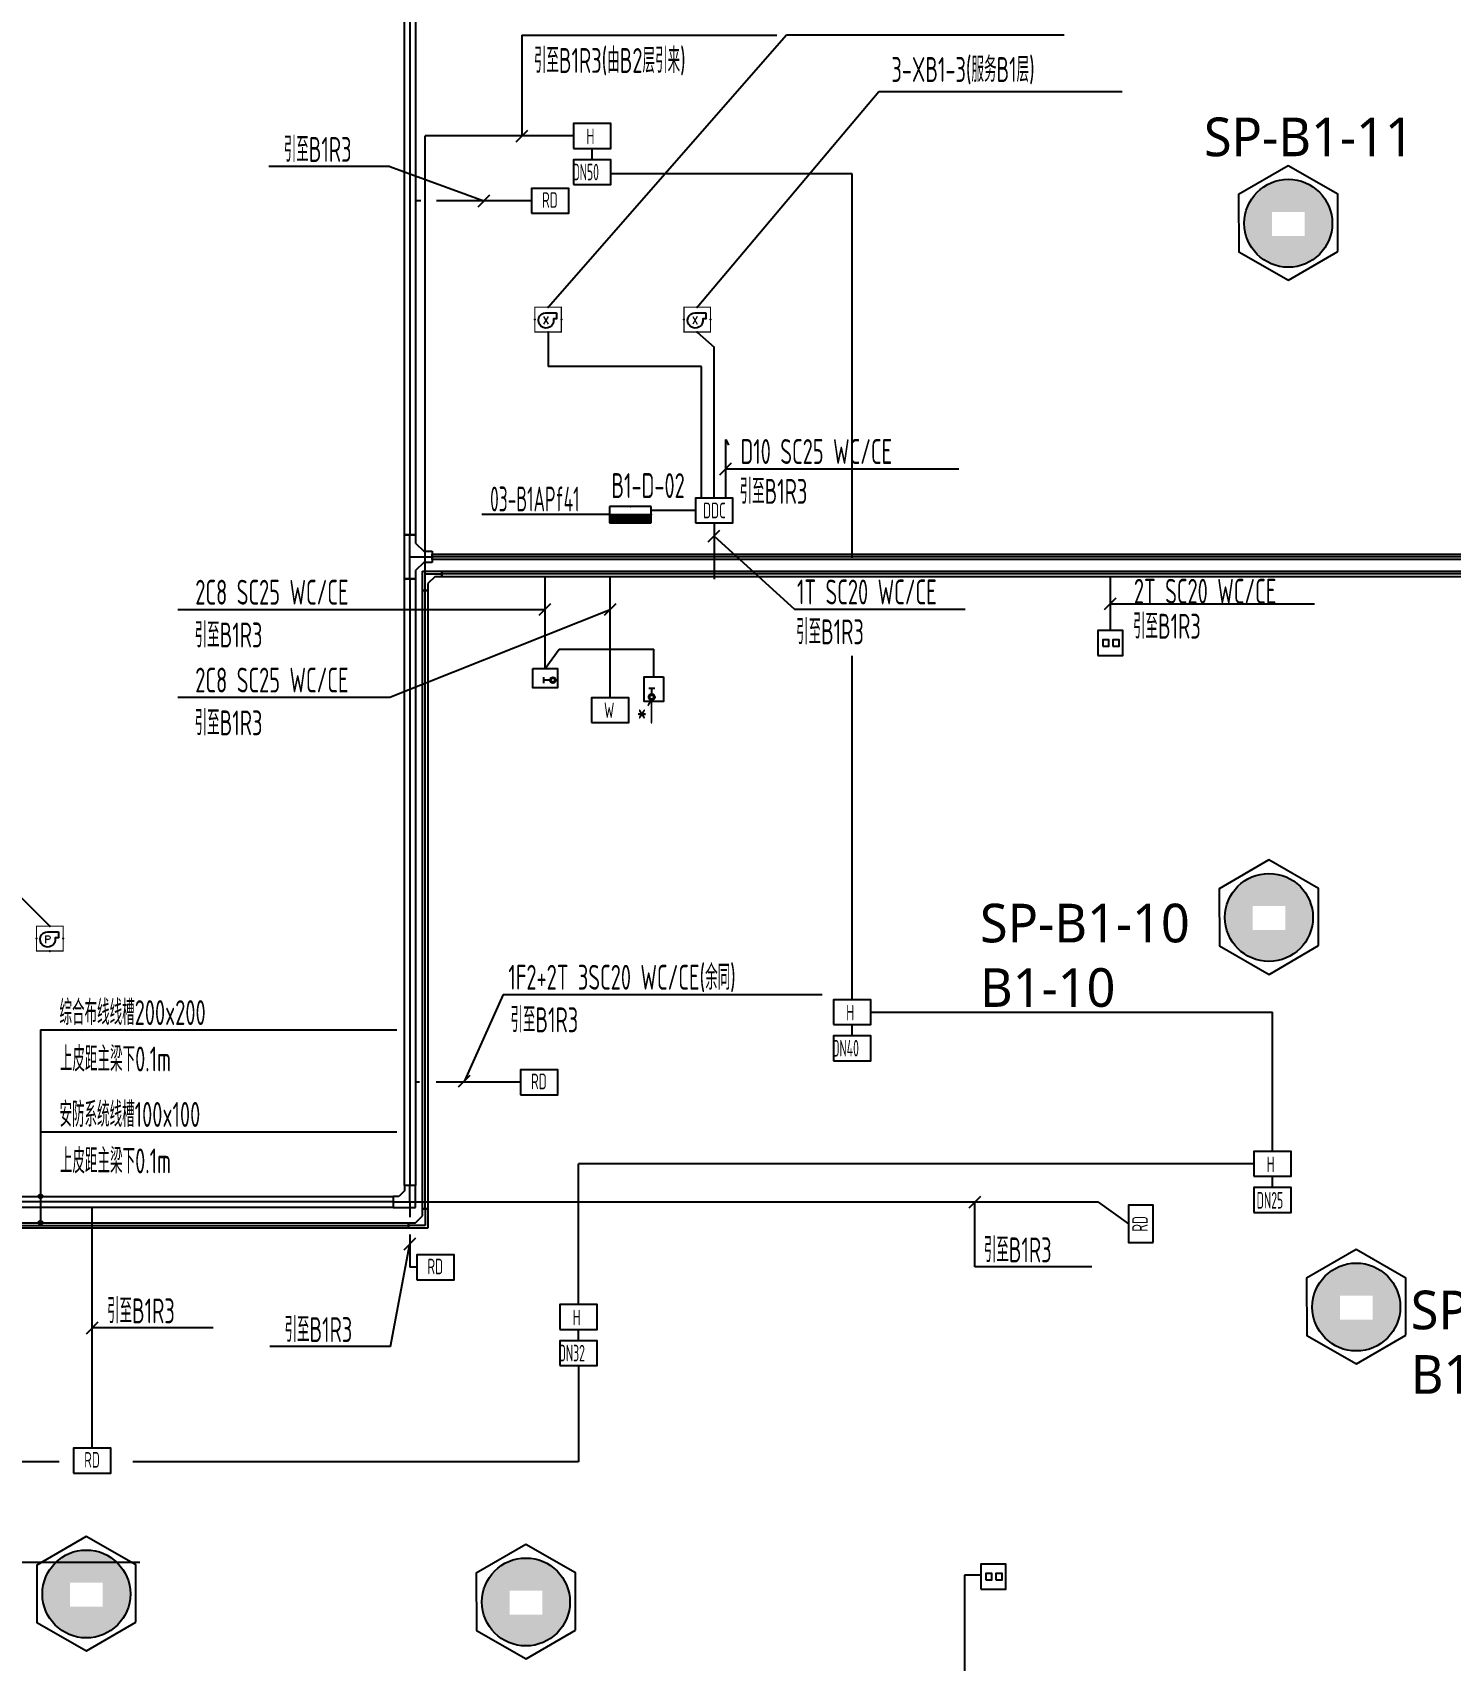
# Model space of a CAD drawing. Extents: x 0 to 3879896, y -114000 to 391286.
# Drawn here: x 2006094 to 2031749, y 290559 to 320028 of the extents above; entities that cross this region are included whole.
import ezdxf
from ezdxf.enums import TextEntityAlignment as Align

# ---------------------------------------------------------------- set-up
doc = ezdxf.new("R2010")
doc.units = 0
doc.header["$LTSCALE"] = 1000
doc.header["$MEASUREMENT"] = 0
doc.layers.get('0').update_dxf_attribs({"linetype": 'CONTINUOUS'})
for name, color, linetype in [('AP', 7, 'CONTINUOUS'), ('CABLETRAY_DOTE', 5, 'CONTINUOUS'), ('CABLETRAY_WEAK', 6, 'CONTINUOUS'), ('E-L-LAMP', 11, 'CONTINUOUS'), ('T-BAS', 11, '485_LINE'), ('T-BSA TEXT', 7, '485_LINE'), ('T-I-CHANNELS', 2, 'CONTINUOUS'), ('T-METER DATA', 150, 'C_LINE'), ('T-R-INTEGRATE', 1, 'CONTINUOUS'), ('T-SYSTEM BLOCK', 4, 'CONTINUOUS'), ('T-TEXT', 7, 'CONTINUOUS'), ('WALL', 2, 'CONTINUOUS'), ('WIRE-通讯', 4, 'CONTINUOUS')]:
    doc.layers.add(name, color=color, linetype=linetype)
doc.styles.add('_TCH_LABEL', font='COMPLEX', dxfattribs={"bigfont": 'GBCBIG'})
doc.styles.add('_TEL_DIM', font='SIMPLEX', dxfattribs={"width": 0.8, "height": 3.5, "bigfont": 'HZTXT'})
doc.styles.add('GBSTYLE', font='gbxwxt.shx', dxfattribs={"width": 0.6, "bigfont": 'gbhzfs.shx'})
doc.styles.get("Standard").update_dxf_attribs({"font": 'GBENOR', "bigfont": 'GBCBIG'})
doc.linetypes.add('485_LINE', pattern='A,25.7,-3.58,["485",Standard,S=2.54,R=0,X=-3.2,Y=-1.27],-3.85', length=33.13)
doc.linetypes.add('C_LINE', pattern='A,25.7,-2.08,["C",Standard,S=2.54,R=0,X=-0.54,Y=-1.27],-2.35', length=30.13)

# ---------------------------------------------------------------- blocks, each defined once
blk = doc.blocks.new('空调抄费表')
at = {"layer": 'T-SYSTEM BLOCK'}
blk.add_lwpolyline([(-338, 0), (338, 0), (338, 450), (-338, 450)], close=True, dxfattribs=at)
at = {"layer": 'T-TEXT', "style": 'GBSTYLE', "width": 0.7}
blk.add_text('H', height=281, dxfattribs=at).set_placement((-106, 76))
blk = doc.blocks.new('A$C78FD1D7B')
at = {"layer": 'T-SYSTEM BLOCK'}
blk.add_lwpolyline([(-300, 0), (300, 0), (300, 400), (-300, 400)], close=True, dxfattribs=at)
at = {"layer": 'T-TEXT', "style": 'GBSTYLE', "width": 0.7}
blk.add_text('RD', height=250, dxfattribs=at).set_placement((-129, 88))
blk = doc.blocks.new('$C30311172003108')
at = {"layer": 'T-SYSTEM BLOCK'}
blk.add_lwpolyline([(-0.9, 0), (0.9, 0), (0.9, 1.2), (-0.9, 1.2)], close=True, dxfattribs=at)
at = {"style": 'GBSTYLE', "width": 0.8, "flags": 9}
blk.add_attdef('A', (0, 0), '', height=0.00003, dxfattribs=at)
at = {"layer": 'T-TEXT', "color": 7, "style": 'GBSTYLE', "width": 0.7}
blk.add_text('RD', height=0.75, dxfattribs=at).set_placement((-0.382, 0.264))
blk = doc.blocks.new('*X637')
at = {"color": 0}
for p, q in [((-250, 33), (-183, 100)), ((-250, 68), (-218, 100)), ((-247, 0), (-147, 100)), ((-212, 0), (-112, 100)), ((-177, 0), (-77, 100)), ((-141, 0), (-41, 100)), ((-106, 0), (-6, 100)), ((-71, 0), (29, 100)), ((-35, 0), (65, 100)), ((0, 0), (100, 100)), ((35, 0), (135, 100)), ((71, 0), (171, 100)), ((106, 0), (206, 100)), ((141, 0), (241, 100)), ((177, 0), (250, 73)), ((212, 0), (250, 38)), ((247, 0), (250, 3))]:
    blk.add_line(p, q, dxfattribs=at)
blk = doc.blocks.new('$equip$00001414')
for p, q in [((0.75, 0.6), (-0.75, 0.6)), ((-0.75, 0.6), (-0.75, 0)), ((0.75, 0), (0.75, 0.6)), ((-0.75, 0.3), (0.75, 0.3)), ((-0.75, 0), (0.75, 0))]:
    blk.add_line(p, q)
at = {"const_width": 0.3}
blk.add_lwpolyline([(-0.75, 0.15), (0.75, 0.15)], dxfattribs=at)
for p in [(0, 0.6), (-0.75, 0.3), (0, 0), (0.75, 0.3)]:
    blk.add_point(p)
at = {"xscale": 0.00300000000061118, "yscale": 0.00300000000061118, "zscale": 0.00300000000061118}
blk.add_blockref('*X637', (0, 0), dxfattribs=at)
at = {"style": '_TCH_LABEL', "flags": 9}
blk.add_attdef('A', (0, 0), '', height=0.00002, dxfattribs=at)
blk = doc.blocks.new('$equip_U$00000289(PC-201201232)')
at = {"const_width": 0.075}
blk.add_lwpolyline([(-0.9, 1.68), (-0.9, 0), (0.9, 0), (0.9, 1.68)], close=True, dxfattribs=at)
blk.add_lwpolyline([(0.58, 1.3), (0.58, 0.89), (0.37, 0.89, -2.805884), (-0.14, 1.3)], format="xyb", close=True)
for p in [(0, 1.68), (-0.9, 0.84), (0, 0), (0.9, 0.84)]:
    blk.add_point(p)
at = {"color": 7, "style": '_TCH_LABEL'}
blk.add_attdef('$TEXT$', text='', height=0.5, dxfattribs=at).set_placement((-0.15, 0.79), align=Align.MIDDLE_CENTER)
at = {"color": 7, "style": '_TEL_DIM', "flags": 1}
blk.add_attdef('A', text='', height=0.000025, dxfattribs=at).set_placement((0, 0), align=Align.MIDDLE_CENTER)
blk = doc.blocks.new('$equip_U$00000229(PC-201201232)')
at = {"const_width": 0.06}
blk.add_lwpolyline([(-0.719, 1.346), (-0.719, 0), (0.719, 0), (0.719, 1.346)], close=True, dxfattribs=at)
blk.add_lwpolyline([(0.466, 1.039), (0.466, 0.709), (0.292, 0.709, -2.805884), (-0.112, 1.039)], format="xyb", close=True)
for p in [(0, 1.346), (-0.719, 0.673), (0, 0), (0.719, 0.673)]:
    blk.add_point(p)
at = {"color": 7, "style": '_TCH_LABEL'}
blk.add_attdef('$TEXT$', text='', height=0.4, dxfattribs=at).set_placement((-0.112, 0.63), align=Align.MIDDLE_CENTER)
at = {"color": 7, "style": '_TCH_LABEL', "flags": 1}
blk.add_attdef('A', text='', height=0.000025, dxfattribs=at).set_placement((0, 0), align=Align.MIDDLE_CENTER)
blk = doc.blocks.new('DDC')
at = {"layer": 'T-SYSTEM BLOCK'}
blk.add_lwpolyline([(-300, -400), (300, -400), (300, 0), (-300, 0)], close=True, dxfattribs=at)
at = {"layer": 'T-TEXT', "style": 'GBSTYLE', "width": 0.7}
blk.add_text('DDC', height=250, dxfattribs=at).set_placement((5, -324), align=Align.CENTER)
blk = doc.blocks.new('E-017')
at = {"layer": 'E-L-LAMP'}
for p, q in [((0, 150), (0, -150)), ((150, -150), (-150, -150))]:
    blk.add_line(p, q, dxfattribs=at)
for radius in [150, 100]:
    blk.add_circle((0, 300), radius, dxfattribs=at)
blk = doc.blocks.new('DS2')
at = {"layer": 'T-SYSTEM BLOCK'}
for points in [[(-225, -450), (225, -450), (225, 0), (-225, 0)], [(-138, -281), (-26, -281), (-26, -169), (-138, -169)], [(46, -281), (158, -281), (158, -169), (46, -169)]]:
    blk.add_lwpolyline(points, close=True, dxfattribs=at)
blk = doc.blocks.new('抄表水表')
at = {"layer": 'T-SYSTEM BLOCK'}
blk.add_lwpolyline([(-338, 0), (338, 0), (338, 450), (-338, 450)], close=True, dxfattribs=at)
at = {"layer": 'T-TEXT', "style": 'GBSTYLE', "width": 0.7}
blk.add_text('W', height=281, dxfattribs=at).set_placement((-113, 83))
blk = doc.blocks.new('A$C78191958')
at = {"layer": 'T-METER DATA'}
blk.add_blockref('抄表水表', (32190, 41406, 0), dxfattribs=at)
at = {"layer": 'T-BSA TEXT', "linetype": 'ByBlock', "style": 'GBSTYLE', "width": 0.7}
blk.add_text('*1', height=450, dxfattribs=at).set_placement((32671, 41383, 0))

msp = doc.modelspace()

# ---------------------------------------------------------------- hatches: boundary and pattern name
at = {"layer": 'T-TEXT', "linetype": 'ByBlock'}
h = msp.add_hatch(color=256, dxfattribs=at)
edge = h.paths.add_edge_path()
edge.add_arc((2006237.2, 298959.1), 37.5, 0, 360)
h = msp.add_hatch(color=256, dxfattribs=at)
edge = h.paths.add_edge_path()
edge.add_arc((2006237.2, 298483.2), 37.5, 0, 360)
at = {"layer": 'WALL', "linetype": 'ByBlock'}
h = msp.add_hatch(dxfattribs=at)
h.set_pattern_fill('ESCHER', color=3)
h.set_pattern_definition([(60, (-848432.335, -2085191.463), (-30.47999999, -7e-09), [27.94, -2.54]), (180, (-848432.335, -2085191.463), (15.24, -26.3964543), [27.94, -2.54]), (300, (-848432.335, -2085191.463), (30.47999999, -7e-09), [27.94, -2.54]), (60, (-848429.795, -2085191.463), (-30.47999999, -7e-09), [5.08, -25.4]), (300, (-848429.795, -2085191.463), (30.47999999, -7e-09), [5.08, -25.4]), (60, (-848433.605, -2085189.263), (-30.47999999, -7e-09), [5.08, -25.4]), (180, (-848433.605, -2085189.263), (15.24, -26.3964543), [5.08, -25.4]), (300, (-848433.605, -2085193.662), (30.47999999, -7e-09), [5.08, -25.4]), (180, (-848433.605, -2085193.662), (15.24, -26.3964543), [5.08, -25.4]), (60, (-848442.495, -2085191.463), (-30.47999999, -7e-09), [5.08, -25.4]), (300, (-848442.495, -2085191.463), (30.47999999, -7e-09), [5.08, -25.4]), (60, (-848427.255, -2085200.262), (-30.47999999, -7e-09), [5.08, -25.4]), (180, (-848427.255, -2085200.262), (15.24, -26.3964543), [5.08, -25.4]), (300, (-848427.255, -2085182.664), (30.47999999, -7e-09), [5.08, -25.4]), (180, (-848427.255, -2085182.664), (15.24, -26.3964543), [5.08, -25.4]), (0, (-848427.255, -2085187.063), (-15.24, 26.3964543), [17.78, -12.7]), (0, (-848427.255, -2085195.862), (-15.24, 26.3964543), [17.78, -12.7]), (120, (-848431.065, -2085184.864), (-30.47999999, 7e-09), [17.78, -12.7]), (120, (-848438.685, -2085189.263), (-30.47999999, 7e-09), [17.78, -12.7]), (240, (-848438.685, -2085193.662), (15.23999999, -26.3964543), [17.78, -12.7]), (240, (-848431.065, -2085198.062), (15.23999999, -26.3964543), [17.78, -12.7])])
h.paths.add_polyline_path([(2028019.4, 316574.7, 1), (2029611.4, 316574.7, 1)])
h.paths.add_polyline_path([(2029109.8, 316779.6), (2029109.8, 316345.1), (2028521.8, 316345.1), (2028521.8, 316779.6)], flags=16)
h = msp.add_hatch(dxfattribs=at)
h.set_pattern_fill('ESCHER', color=3)
h.set_pattern_definition([(60, (-848782.484, -2097756.973), (-30.47999999, -7e-09), [27.94, -2.54]), (180, (-848782.484, -2097756.973), (15.24, -26.3964543), [27.94, -2.54]), (300, (-848782.484, -2097756.973), (30.47999999, -7e-09), [27.94, -2.54]), (60, (-848779.944, -2097756.973), (-30.47999999, -7e-09), [5.08, -25.4]), (300, (-848779.944, -2097756.973), (30.47999999, -7e-09), [5.08, -25.4]), (60, (-848783.754, -2097754.773), (-30.47999999, -7e-09), [5.08, -25.4]), (180, (-848783.754, -2097754.773), (15.24, -26.3964543), [5.08, -25.4]), (300, (-848783.754, -2097759.172), (30.47999999, -7e-09), [5.08, -25.4]), (180, (-848783.754, -2097759.172), (15.24, -26.3964543), [5.08, -25.4]), (60, (-848792.644, -2097756.973), (-30.47999999, -7e-09), [5.08, -25.4]), (300, (-848792.644, -2097756.973), (30.47999999, -7e-09), [5.08, -25.4]), (60, (-848777.404, -2097765.771), (-30.47999999, -7e-09), [5.08, -25.4]), (180, (-848777.404, -2097765.771), (15.24, -26.3964543), [5.08, -25.4]), (300, (-848777.404, -2097748.174), (30.47999999, -7e-09), [5.08, -25.4]), (180, (-848777.404, -2097748.174), (15.24, -26.3964543), [5.08, -25.4]), (0, (-848777.404, -2097752.573), (-15.24, 26.3964543), [17.78, -12.7]), (0, (-848777.404, -2097761.372), (-15.24, 26.3964543), [17.78, -12.7]), (120, (-848781.214, -2097750.373), (-30.47999999, 7e-09), [17.78, -12.7]), (120, (-848788.834, -2097754.773), (-30.47999999, 7e-09), [17.78, -12.7]), (240, (-848788.834, -2097759.172), (15.23999999, -26.3964543), [17.78, -12.7]), (240, (-848781.214, -2097763.572), (15.23999999, -26.3964543), [17.78, -12.7])])
h.paths.add_polyline_path([(2027669.3, 304009.2, 1), (2029261.2, 304009.2, 1)])
h.paths.add_polyline_path([(2028759.7, 304214.1), (2028759.7, 303779.6), (2028171.6, 303779.6), (2028171.6, 304214.1)], flags=16)
h = msp.add_hatch(dxfattribs=at)
h.set_pattern_fill('ESCHER', color=3)
h.set_pattern_definition([(60, (-847201.905, -2104809.674), (-30.47999999, -7e-09), [27.94, -2.54]), (180, (-847201.905, -2104809.674), (15.24, -26.3964543), [27.94, -2.54]), (300, (-847201.905, -2104809.674), (30.47999999, -7e-09), [27.94, -2.54]), (60, (-847199.365, -2104809.674), (-30.47999999, -7e-09), [5.08, -25.4]), (300, (-847199.365, -2104809.674), (30.47999999, -7e-09), [5.08, -25.4]), (60, (-847203.175, -2104807.475), (-30.47999999, -7e-09), [5.08, -25.4]), (180, (-847203.175, -2104807.475), (15.24, -26.3964543), [5.08, -25.4]), (300, (-847203.175, -2104811.874), (30.47999999, -7e-09), [5.08, -25.4]), (180, (-847203.175, -2104811.874), (15.24, -26.3964543), [5.08, -25.4]), (60, (-847212.065, -2104809.674), (-30.47999999, -7e-09), [5.08, -25.4]), (300, (-847212.065, -2104809.674), (30.47999999, -7e-09), [5.08, -25.4]), (60, (-847196.825, -2104818.473), (-30.47999999, -7e-09), [5.08, -25.4]), (180, (-847196.825, -2104818.473), (15.24, -26.3964543), [5.08, -25.4]), (300, (-847196.825, -2104800.876), (30.47999999, -7e-09), [5.08, -25.4]), (180, (-847196.825, -2104800.876), (15.24, -26.3964543), [5.08, -25.4]), (0, (-847196.825, -2104805.275), (-15.24, 26.3964543), [17.78, -12.7]), (0, (-847196.825, -2104814.074), (-15.24, 26.3964543), [17.78, -12.7]), (120, (-847200.635, -2104803.075), (-30.47999999, 7e-09), [17.78, -12.7]), (120, (-847208.255, -2104807.475), (-30.47999999, 7e-09), [17.78, -12.7]), (240, (-847208.255, -2104811.874), (15.23999999, -26.3964543), [17.78, -12.7]), (240, (-847200.635, -2104816.274), (15.23999999, -26.3964543), [17.78, -12.7])])
h.paths.add_polyline_path([(2029249.9, 296956.5, 1), (2030841.8, 296956.5, 1)])
h.paths.add_polyline_path([(2030340.2, 297161.4), (2030340.2, 296726.9), (2029752.2, 296726.9), (2029752.2, 297161.4)], flags=16)
h = msp.add_hatch(dxfattribs=at)
h.set_pattern_fill('ESCHER', color=3)
h.set_pattern_definition([(60, (-870180.65, -2110004.432), (-30.47999999, -7e-09), [27.94, -2.54]), (180, (-870180.65, -2110004.432), (15.24, -26.3964543), [27.94, -2.54]), (300, (-870180.65, -2110004.432), (30.47999999, -7e-09), [27.94, -2.54]), (60, (-870178.11, -2110004.432), (-30.47999999, -7e-09), [5.08, -25.4]), (300, (-870178.11, -2110004.432), (30.47999999, -7e-09), [5.08, -25.4]), (60, (-870181.92, -2110002.232), (-30.47999999, -7e-09), [5.08, -25.4]), (180, (-870181.92, -2110002.232), (15.24, -26.3964543), [5.08, -25.4]), (300, (-870181.92, -2110006.631), (30.47999999, -7e-09), [5.08, -25.4]), (180, (-870181.92, -2110006.631), (15.24, -26.3964543), [5.08, -25.4]), (60, (-870190.81, -2110004.432), (-30.47999999, -7e-09), [5.08, -25.4]), (300, (-870190.81, -2110004.432), (30.47999999, -7e-09), [5.08, -25.4]), (60, (-870175.57, -2110013.23), (-30.47999999, -7e-09), [5.08, -25.4]), (180, (-870175.57, -2110013.23), (15.24, -26.3964543), [5.08, -25.4]), (300, (-870175.57, -2109995.633), (30.47999999, -7e-09), [5.08, -25.4]), (180, (-870175.57, -2109995.633), (15.24, -26.3964543), [5.08, -25.4]), (0, (-870175.57, -2110000.032), (-15.24, 26.3964543), [17.78, -12.7]), (0, (-870175.57, -2110008.83), (-15.24, 26.3964543), [17.78, -12.7]), (120, (-870179.38, -2109997.833), (-30.47999999, 7e-09), [17.78, -12.7]), (120, (-870187, -2110002.232), (-30.47999999, 7e-09), [17.78, -12.7]), (240, (-870187, -2110006.631), (15.23999999, -26.3964543), [17.78, -12.7]), (240, (-870179.38, -2110011.03), (15.23999999, -26.3964543), [17.78, -12.7])])
h.paths.add_polyline_path([(2006271.1, 291761.7, 1), (2007863.1, 291761.7, 1)])
h.paths.add_polyline_path([(2007361.5, 291966.7), (2007361.5, 291532.2), (2006773.5, 291532.2), (2006773.5, 291966.7)], flags=16)
h = msp.add_hatch(dxfattribs=at)
h.set_pattern_fill('ESCHER', color=3)
h.set_pattern_definition([(60, (-862227.308, -2110149.143), (-30.47999999, -7e-09), [27.94, -2.54]), (180, (-862227.308, -2110149.143), (15.24, -26.3964543), [27.94, -2.54]), (300, (-862227.308, -2110149.143), (30.47999999, -7e-09), [27.94, -2.54]), (60, (-862224.768, -2110149.143), (-30.47999999, -7e-09), [5.08, -25.4]), (300, (-862224.768, -2110149.143), (30.47999999, -7e-09), [5.08, -25.4]), (60, (-862228.578, -2110146.943), (-30.47999999, -7e-09), [5.08, -25.4]), (180, (-862228.578, -2110146.943), (15.24, -26.3964543), [5.08, -25.4]), (300, (-862228.578, -2110151.343), (30.47999999, -7e-09), [5.08, -25.4]), (180, (-862228.578, -2110151.343), (15.24, -26.3964543), [5.08, -25.4]), (60, (-862237.468, -2110149.143), (-30.47999999, -7e-09), [5.08, -25.4]), (300, (-862237.468, -2110149.143), (30.47999999, -7e-09), [5.08, -25.4]), (60, (-862222.228, -2110157.942), (-30.47999999, -7e-09), [5.08, -25.4]), (180, (-862222.228, -2110157.942), (15.24, -26.3964543), [5.08, -25.4]), (300, (-862222.228, -2110140.344), (30.47999999, -7e-09), [5.08, -25.4]), (180, (-862222.228, -2110140.344), (15.24, -26.3964543), [5.08, -25.4]), (0, (-862222.228, -2110144.744), (-15.24, 26.3964543), [17.78, -12.7]), (0, (-862222.228, -2110153.542), (-15.24, 26.3964543), [17.78, -12.7]), (120, (-862226.038, -2110142.544), (-30.47999999, 7e-09), [17.78, -12.7]), (120, (-862233.658, -2110146.943), (-30.47999999, 7e-09), [17.78, -12.7]), (240, (-862233.658, -2110151.343), (15.23999999, -26.3964543), [17.78, -12.7]), (240, (-862226.038, -2110155.742), (15.23999999, -26.3964543), [17.78, -12.7])])
h.paths.add_polyline_path([(2014224.5, 291617, 1), (2015816.4, 291617, 1)])
h.paths.add_polyline_path([(2015314.8, 291822), (2015314.8, 291387.5), (2014726.8, 291387.5), (2014726.8, 291822)], flags=16)

# ---------------------------------------------------------------- linework, layer by layer
at = {"layer": 'CABLETRAY_DOTE'}
for p, q in [((2012921.4, 326176.5, 0), (2012921.4, 310936.8, 0)), ((2012921.4, 310136.8, 0), (2012921.4, 310936.8, 0)), ((2012921.4, 310536.8, 0), (2013321.4, 310536.8, 0)), ((2097271.4, 310536.8, 0), (2013321.4, 310536.8, 0)), ((2012921.4, 310136.8, 0), (2012921.4, 299159.1, 0)), ((2013198, 298733.2, 0), (2013198, 309927.2, 0)), ((2012921.4, 298859.1, 0), (2012921.4, 299159.1, 0)), ((2012621.4, 298859.1, 0), (2002021.4, 298859.1, 0)), ((2012621.4, 298859.1, 0), (2012921.4, 298859.1, 0)), ((2013198, 298733.2, 0), (2013198, 298433.2, 0)), ((2002421.4, 298433.2, 0), (2012898, 298433.2, 0)), ((2013198, 298433.2, 0), (2012898, 298433.2, 0))]:
    msp.add_line(p, q, dxfattribs=at)
at = {"layer": 'CABLETRAY_DOTE', "linetype": 'ByBlock'}
for p, q in [((2013198, 309927.2, 0), (2013198, 310227.2, 0)), ((2013198, 310227.2, 0), (2013498, 310227.2, 0)), ((2085371.4, 310227.2, 0), (2013498, 310227.2, 0))]:
    msp.add_line(p, q, dxfattribs=at)
at = {"layer": 'CABLETRAY_WEAK', "linetype": 'ByBlock'}
for p, q in [((2013148, 309927.2, 0), (2013148, 310277.2, 0)), ((2013148, 310277.2, 0), (2013498, 310277.2, 0)), ((2013373, 310177.2, 0), (2013248, 310052.2, 0)), ((2013248, 310052.2, 0), (2013248, 309927.2, 0)), ((2013498, 310177.2, 0), (2013373, 310177.2, 0)), ((2013498, 310277.2, 0), (2013498, 310177.2, 0)), ((2013498, 310177.2, 0), (2013498, 310277.2, 0)), ((2013498, 310277.2, 0), (2085371.4, 310277.2, 0)), ((2085371.4, 310177.2, 0), (2013498, 310177.2, 0)), ((2013248, 309927.2, 0), (2013148, 309927.2, 0))]:
    msp.add_line(p, q, dxfattribs=at)
at = {"layer": 'CABLETRAY_WEAK'}
for p, q in [((2013148, 309927.2, 0), (2013248, 309927.2, 0)), ((2013148, 298733.2, 0), (2013148, 309927.2, 0)), ((2013248, 309927.2, 0), (2013248, 298733.2, 0)), ((2013023, 298483.2, 0), (2013148, 298608.2, 0)), ((2013248, 298733.2, 0), (2013148, 298733.2, 0)), ((2013148, 298608.2, 0), (2013148, 298733.2, 0)), ((2013148, 298733.2, 0), (2013248, 298733.2, 0)), ((2013248, 298733.2, 0), (2013248, 298383.2, 0)), ((2002421.4, 298483.2, 0), (2012898, 298483.2, 0)), ((2012898, 298383.2, 0), (2002421.4, 298383.2, 0)), ((2012898, 298483.2, 0), (2012898, 298383.2, 0)), ((2012898, 298383.2, 0), (2012898, 298483.2, 0)), ((2012898, 298483.2, 0), (2013023, 298483.2, 0)), ((2013248, 298383.2, 0), (2012898, 298383.2, 0))]:
    msp.add_line(p, q, dxfattribs=at)
at = {"layer": 'E-L-LAMP'}
for p, q in [((2015366.1, 308516.7, 0), (2015619.8, 308867.6)), ((2015619.8, 308867.6), (2017333.8, 308867.6))]:
    msp.add_line(p, q, dxfattribs=at)
at = {"layer": 'E-L-LAMP', "elevation": 0}
for points in [[(2015366.1, 308516.7), (2015366.1, 310177.2), (2015366.1, 310177.2)], [(2017333.8, 308363.3), (2017333.8, 308867.6), (2017333.8, 308867.6)]]:
    msp.add_lwpolyline(points, dxfattribs=at)
for points in [[(2015142.8, 308516.7), (2015589.4, 308516.7), (2015589.4, 308168.2), (2015142.8, 308168.2)], [(2017508.1, 308363.3), (2017508.1, 307916.7), (2017159.5, 307916.7), (2017159.5, 308363.3)]]:
    msp.add_lwpolyline(points, close=True, dxfattribs=at)
at = {"layer": 'T-BAS', "linetype": 'ByBlock'}
for p, q in [((2015421.4, 315056.5, 0), (2019735.9, 319987.4, 0)), ((2019735.9, 319987.4, 0), (2024757.5, 319987.4, 0)), ((2018121.4, 315056.5, 0), (2021407.3, 318958.8, 0)), ((2021407.3, 318958.8, 0), (2025809.1, 318958.8, 0)), ((2015421.4, 314606.5, 0), (2015421.4, 313981.6, 0)), ((2018121.4, 314606.5, 0), (2018426, 314329.8, 0)), ((2018426, 311600.5), (2018426, 314329.8)), ((2018199.3, 313981.6), (2015421.4, 313981.6)), ((2018199.3, 311600.5), (2018199.3, 313981.6)), ((2016535.5, 311300.5, 0), (2014225.2, 311300.5, 0)), ((2018088.5, 311375.5), (2017285.5, 311375.5, 0)), ((2018426, 311150.5), (2018426, 310130.2, 0)), ((2006405.4, 303850.6), (2004414, 305842))]:
    msp.add_line(p, q, dxfattribs=at)
at = {"layer": 'T-BAS', "color": 1, "linetype": 'ByBlock'}
for p, q in [((2018635.4, 311600.5), (2018635.4, 312659.6)), ((2018635.4, 312659.6), (2018685.5, 312558.6))]:
    msp.add_line(p, q, dxfattribs=at)
at = {"layer": 'T-BSA TEXT', "linetype": 'ByBlock'}
for p, q in [((2014947.3, 319981.6), (2019561.2, 319981.6)), ((2014947.3, 319981.6), (2014947.3, 318155.4, 0)), ((2014841.2, 318049.4, 0), (2015053.4, 318261.5, 0)), ((2012559, 317605.2), (2010370.6, 317605.2)), ((2012559, 317605.2), (2014260.6, 316981.5)), ((2014154.6, 316875.4), (2014366.7, 317087.5)), ((2018529.3, 312024), (2018741.5, 312236.1)), ((2018635.4, 312130), (2022853.8, 312130)), ((2018320, 310807.3), (2018532.1, 311019.4)), ((2018426, 310913.3), (2019881.4, 309587.2)), ((2025489.5, 309582.8, 0), (2025701.6, 309794.9, 0)), ((2008723.6, 309585.6, 0), (2015366.1, 309585.6, 0)), ((2012559.4, 307994.9, 0), (2016546.4, 309586.1, 0)), ((2015260, 309479.6, 0), (2015472.1, 309691.7, 0)), ((2016440.4, 309479.6, 0), (2016652.5, 309691.7, 0)), ((2019881.4, 309587.2), (2022968, 309587.2)), ((2025595.6, 309688.8, 0), (2029291.8, 309688.8, 0)), ((2008723.6, 307994.9, 0), (2012559.4, 307994.9, 0)), ((2014608, 302615), (2013907, 301050.5)), ((2014608, 302615), (2020381.4, 302615)), ((2013800.9, 300944.4), (2014013.1, 301156.5)), ((2023038.2, 298753), (2023250.3, 298965.2)), ((2023144.3, 297684), (2023144.3, 298859.1)), ((2012572.6, 296241.1), (2012921.4, 298100.5)), ((2012815.4, 297994.4), (2013027.5, 298206.5)), ((2025258.6, 297684), (2023144.3, 297684)), ((2007067, 296473.9, 0), (2007279.1, 296686, 0)), ((2009361.5, 296580, 0), (2007173.1, 296580, 0)), ((2012572.6, 296241.1), (2010384.1, 296241.1))]:
    msp.add_line(p, q, dxfattribs=at)
at = {"layer": 'T-I-CHANNELS'}
for p, q in [((2012821.4, 310936.8, 0), (2012821.4, 326176.5, 0)), ((2013021.4, 326176.5, 0), (2013021.4, 310936.8, 0)), ((2013021.4, 310936.8, 0), (2012821.4, 310936.8, 0)), ((2012821.4, 310136.8, 0), (2012821.4, 310936.8, 0)), ((2012821.4, 310936.8, 0), (2013021.4, 310936.8, 0)), ((2013021.4, 310936.8, 0), (2013021.4, 310786.8, 0)), ((2013021.4, 310786.8, 0), (2013171.4, 310636.8, 0)), ((2013171.4, 310636.8, 0), (2013321.4, 310636.8, 0)), ((2013321.4, 310636.8, 0), (2013321.4, 310436.8, 0)), ((2013171.4, 310436.8, 0), (2013021.4, 310286.8, 0)), ((2013321.4, 310436.8, 0), (2013171.4, 310436.8, 0)), ((2013321.4, 310486.8, 0), (2013321.4, 310586.8, 0)), ((2013321.4, 310586.8, 0), (2097271.4, 310586.8, 0)), ((2097271.4, 310486.8, 0), (2013321.4, 310486.8, 0)), ((2012821.4, 299159.1, 0), (2012821.4, 310136.8, 0)), ((2012821.4, 310136.8, 0), (2013021.4, 310136.8, 0)), ((2013021.4, 310136.8, 0), (2012821.4, 310136.8, 0)), ((2013021.4, 310286.8, 0), (2013021.4, 310136.8, 0)), ((2013021.4, 310136.8, 0), (2013021.4, 299159.1, 0)), ((2013021.4, 299159.1, 0), (2012821.4, 299159.1, 0)), ((2012821.4, 299159.1, 0), (2012821.4, 299059.1, 0)), ((2013021.4, 299159.1, 0), (2012821.4, 299159.1, 0)), ((2013021.4, 298759.1, 0), (2013021.4, 299159.1, 0)), ((2002021.4, 298959.1, 0), (2012621.4, 298959.1, 0)), ((2012621.4, 298959.1, 0), (2012621.4, 298759.1, 0)), ((2012721.4, 298959.1, 0), (2012621.4, 298959.1, 0)), ((2012621.4, 298959.1, 0), (2012621.4, 298759.1, 0)), ((2012821.4, 299059.1, 0), (2012721.4, 298959.1, 0)), ((2012621.4, 298759.1, 0), (2002021.4, 298759.1, 0)), ((2012621.4, 298759.1, 0), (2013021.4, 298759.1, 0))]:
    msp.add_line(p, q, dxfattribs=at)
at = {"layer": 'T-METER DATA', "linetype": 'ByBlock'}
for p, q in [((2013198, 310189.2), (2013198, 318155.4)), ((2015883.9, 318155.4, 0), (2013198, 318155.4, 0)), ((2020921.4, 317471, 0), (2016558.9, 317471, 0)), ((2020921.4, 310520.6, 0), (2020921.4, 317471, 0)), ((2016546.4, 307986.9, 0), (2016546.4, 310177.2, 0)), ((2020921.4, 302519.6, 0), (2020921.4, 308741.8, 0)), ((2021258.9, 302294.6, 0), (2028528.2, 302294.6, 0)), ((2028528.2, 299772.8, 0), (2028528.2, 302294.6, 0)), ((2028190.7, 299547.8, 0), (2015971.4, 299547.8, 0)), ((2015971.4, 297000.7), (2015971.4, 299547.8, 0)), ((2015971.4, 295896.2), (2015971.4, 294155.7)), ((2006575.1, 294155.7), (2004273.1, 294155.7)), ((2015971.4, 294155.7), (2007907.7, 294155.7))]:
    msp.add_line(p, q, dxfattribs=at)
at = {"layer": 'T-METER DATA', "color": 1, "linetype": 'ByBlock'}
msp.add_circle((2000340.4, 292621.3), 50000, dxfattribs=at)
at = {"layer": 'T-R-INTEGRATE', "linetype": 'ByBlock'}
for p, q in [((2013116.8, 316981.5), (2013021.4, 316981.5)), ((2015121.4, 316981.5, 0), (2013399.8, 316981.5)), ((2013095.8, 301025.5), (2013021.4, 301025.5)), ((2014921.4, 301025.5, 0), (2013396.7, 301025.5)), ((2012921.4, 298859.1), (2012921.4, 298582.6)), ((2012921.4, 298859.1), (2025371.1, 298859.1)), ((2025371.1, 298859.1), (2025921.4, 298463, 0)), ((2007173.1, 294400.8, 0), (2007173.1, 298759.1, 0)), ((2012921.4, 298267.1), (2012921.4, 297675.2)), ((2013046.4, 297675.2, 0), (2012921.4, 297675.2))]:
    msp.add_line(p, q, dxfattribs=at)
at = {"layer": 'T-SYSTEM BLOCK'}
for p, q in [((2016221.4, 317725.9, 0), (2016221.4, 317930.4, 0)), ((2025595.6, 309200.5), (2025595.6, 310177.2, 0)), ((2020921.4, 301865.1, 0), (2020921.4, 302069.6, 0)), ((2028528.2, 299118.3, 0), (2028528.2, 299322.8, 0)), ((2015971.4, 296346.2), (2015971.4, 296550.7)), ((2023252.3, 292100.5), (2022957, 292100.5)), ((2022957, 292100.5), (2022957, 283629.4, 0))]:
    msp.add_line(p, q, dxfattribs=at)
at = {"layer": 'T-SYSTEM BLOCK', "elevation": 0}
for points in [[(2015883.9, 317275.9), (2016558.9, 317275.9), (2016558.9, 317725.9), (2015883.9, 317725.9)], [(2020583.9, 301415.1), (2021258.9, 301415.1), (2021258.9, 301865.1), (2020583.9, 301865.1)], [(2028190.7, 298668.3), (2028865.7, 298668.3), (2028865.7, 299118.3), (2028190.7, 299118.3)]]:
    msp.add_lwpolyline(points, close=True, dxfattribs=at)
at = {"layer": 'T-SYSTEM BLOCK'}
msp.add_lwpolyline([(2015633.9, 295896.2), (2016308.9, 295896.2), (2016308.9, 296346.2), (2015633.9, 296346.2)], close=True, dxfattribs=at)
at = {"layer": 'T-TEXT', "linetype": 'ByBlock'}
for p, q in [((2006239, 301972.4, 0), (2006239, 298483.2, 0)), ((2006239, 301972.4, 0), (2012685.7, 301972.4, 0)), ((2006239, 300127.8, 0), (2012685.7, 300127.8, 0)), ((2001721.4, 292340.5, 0), (2008032, 292340.5, 0))]:
    msp.add_line(p, q, dxfattribs=at)
for centre in [(2006237.2, 298959.1, 0), (2006237.2, 298483.2, 0)]:
    msp.add_circle(centre, 37.5, dxfattribs=at)
at = {"layer": 'WALL', "color": 3, "linetype": 'ByBlock'}
for points in [[(2029713.3, 316063.8), (2029710.7, 317099.4), (2028812.5, 317615), (2027917, 317094.9), (2027919.6, 316059.3), (2028817.8, 315543.7)], [(2029363.2, 303498.3), (2029360.6, 304533.9), (2028462.4, 305049.4), (2027566.8, 304529.4), (2027569.5, 303493.8), (2028467.6, 302978.2)], [(2030943.8, 296445.6), (2030941.1, 297481.2), (2030043, 297996.7), (2029147.4, 297476.7), (2029150, 296441), (2030048.2, 295925.5)], [(2007965, 291250.8), (2007962.4, 292286.5), (2007064.2, 292802), (2006168.7, 292281.9), (2006171.3, 291246.3), (2007069.5, 290730.8)], [(2015918.4, 291106.1), (2015915.7, 292141.7), (2015017.6, 292657.3), (2014122, 292137.2), (2014124.6, 291101.6), (2015022.8, 290586.1)]]:
    msp.add_lwpolyline(points, close=True, dxfattribs=at)
for centre in [(2028815.4, 316574.7), (2028465.3, 304009.2), (2030045.8, 296956.5), (2007067.1, 291761.7), (2015020.4, 291617)]:
    msp.add_circle(centre, 796, dxfattribs=at)

# ---------------------------------------------------------------- block references
at = {"layer": 'E-L-LAMP'}
for p, xscale, yscale, zscale, rotation in [((2015399.6, 308305.1, 0), 0.3604166666627862, 0.3604166666627862, 0.3604166666627862, 270), ((2017296.4, 308106.5, 0), 0.3604166666045785, 0.3604166666045785, 0.3604166666045785, 180)]:
    msp.add_blockref('E-017', p, dxfattribs=dict(at, xscale=xscale, yscale=yscale, zscale=zscale, rotation=rotation))
at = {"layer": 'T-BAS', "linetype": 'ByBlock'}
for name, p, xscale, yscale, zscale, values in [('$equip_U$00000289(PC-201201232)', (2015421.4, 314606.5, 0), 267.4591381880455, 267.4591381880455, 267.4591381880455, {'$TEXT$': 'X'}), ('$equip_U$00000289(PC-201201232)', (2018121.4, 314606.5, 0), 267.4591381880455, 267.4591381880455, 267.4591381880455, {'$TEXT$': 'X'}), ('$equip_U$00000229(PC-201201232)', (2006405.4, 303400.6), 334.3239227579907, 334.3239227579907, 334.3239227579907, {'$TEXT$': 'P'})]:
    msp.add_blockref(name, p, dxfattribs=dict(at, xscale=xscale, yscale=yscale, zscale=zscale)).add_auto_attribs(values)
at = {"layer": 'T-BAS', "linetype": 'ByBlock', "xscale": 1.125, "yscale": 1.125, "zscale": 1.125}
msp.add_blockref('DDC', (2018426, 311600.5), dxfattribs=at)
at = {"layer": 'T-BAS', "linetype": 'ByBlock', "xscale": 500, "yscale": 500}
msp.add_blockref('$equip$00001414', (2016910.5, 311150.5, 0), dxfattribs=at)
at = {"layer": 'T-METER DATA'}
for p in [(2016221.4, 317930.4, 0), (2020921.4, 302069.6, 0), (2028528.2, 299322.8, 0), (2015971.4, 296550.7)]:
    msp.add_blockref('空调抄费表', p, dxfattribs=at)
at = {"layer": 'T-METER DATA', "linetype": 'ByBlock'}
msp.add_blockref('A$C78191958', (1984356.9, 266130.4, 0), dxfattribs=at)
at = {"layer": 'T-SYSTEM BLOCK'}
for p in [(2025595.6, 309200.5), (2023477.3, 292300.5)]:
    msp.add_blockref('DS2', p, dxfattribs=at)
at = {"layer": 'WIRE-通讯', "xscale": 1.125, "yscale": 1.125, "zscale": 1.125}
for p in [(2015458.9, 316756.5, 0), (2015258.9, 300800.5, 0), (2013383.9, 297450.2, 0), (2007173.1, 293950.8, 0)]:
    msp.add_blockref('A$C78FD1D7B', p, dxfattribs=at)
at = {"layer": 'WIRE-通讯', "xscale": 375, "yscale": 375, "zscale": 375, "rotation": 90}
msp.add_blockref('$C30311172003108', (2026371.4, 298463, 0), dxfattribs=at)

# ---------------------------------------------------------------- texts
at = {"layer": 'AP', "color": 3, "char_height": 700, "attachment_point": 1}
for s, insert in [('{\\fMicrosoft YaHei|b0|i0|c134|p34;SP-B1-11}', (2027288.8, 318489.3)), ('{\\fMicrosoft YaHei|b0|i0|c134|p34;SP-B1-10\\P\\C1;B1-10}', (2023236.1, 304257.1)), ('{\\fMicrosoft YaHei|b0|i0|c134|p34;SP-B1-9\\P\\C1;B1--9}', (2031031, 297253))]:
    msp.add_mtext_dynamic_manual_height_columns(s, width=3709.59, gutter_width=12.5, heights=[0], dxfattribs=dict(at, insert=insert))
at = {"layer": 'T-BAS', "linetype": 'ByBlock', "style": 'GBSTYLE'}
for s, width, p in [('3-XB1-3(服务B1层)', 0.7, (2021633.8, 319133.8, 0)), ('03-B1APf41', 0.6, (2014371.8, 311359, 0))]:
    msp.add_text(s, height=450, dxfattribs=dict(at, width=width)).set_placement(p)
at = {"layer": 'T-BSA TEXT', "linetype": 'ByBlock', "style": 'GBSTYLE', "width": 0.7}
for s, p in [('引至B1R3(由B2层引来)', (2015164, 319297)), ('引至B1R3', (2010638, 317686.7)), ('D10 SC25 WC/CE ', (2018903.2, 312218.2, 0)), ('引至B1R3', (2018885.9, 311496.5, 0)), ('2C8 SC25 WC/CE', (2009038.2, 309671.6, 0)), ('1T SC20 WC/CE ', (2019925.1, 309675.3, 0)), ('2T SC20 WC/CE ', (2026021.5, 309688.8, 0)), ('引至B1R3', (2019907.8, 308953.6, 0)), ('引至B1R3', (2026004.2, 309055.3, 0)), ('引至B1R3', (2009025.9, 308896.9, 0)), ('2C8 SC25 WC/CE', (2009038.2, 308080.9, 0)), ('引至B1R3', (2009025.9, 307306.1, 0)), ('1F2+2T 3SC20 WC/CE(余同)', (2014702.8, 302701)), ('引至B1R3', (2014739.5, 301930.4)), ('引至B1R3', (2023305, 297765.6)), ('引至B1R3', (2007440.5, 296661.5, 0)), ('引至B1R3', (2010651.5, 296322.7))]:
    msp.add_text(s, height=450, dxfattribs=at).set_placement(p)
at = {"layer": 'T-BSA TEXT', "color": 6, "linetype": 'ByBlock', "style": 'GBSTYLE', "width": 0.7}
msp.add_text('B1-D-02', height=450, dxfattribs=at).set_placement((2016567.5, 311601.8, 0))
at = {"layer": 'T-SYSTEM BLOCK', "color": 0, "style": 'GBSTYLE', "width": 0.6}
for s, p in [('DN50', (2015861.4, 317352.2, 0)), ('DN40', (2020561.4, 301491.4, 0)), ('DN25', (2028242.2, 298738.2, 0)), ('DN32', (2015611.4, 295972.5))]:
    msp.add_text(s, height=300, dxfattribs=at).set_placement(p)
at = {"layer": 'T-TEXT', "linetype": 'ByBlock', "style": 'GBSTYLE', "width": 0.7}
for s, p in [('综合布线线槽200x200', (2006580.8, 302061.7, 0)), ('上皮距主梁下0.1m', (2006588.7, 301221.1, 0)), ('安防系统线槽100x100', (2006580.8, 300217.1, 0)), ('上皮距主梁下0.1m', (2006588.7, 299376.5, 0))]:
    msp.add_text(s, height=450, dxfattribs=at).set_placement(p)

doc.saveas('drawing.dxf')
